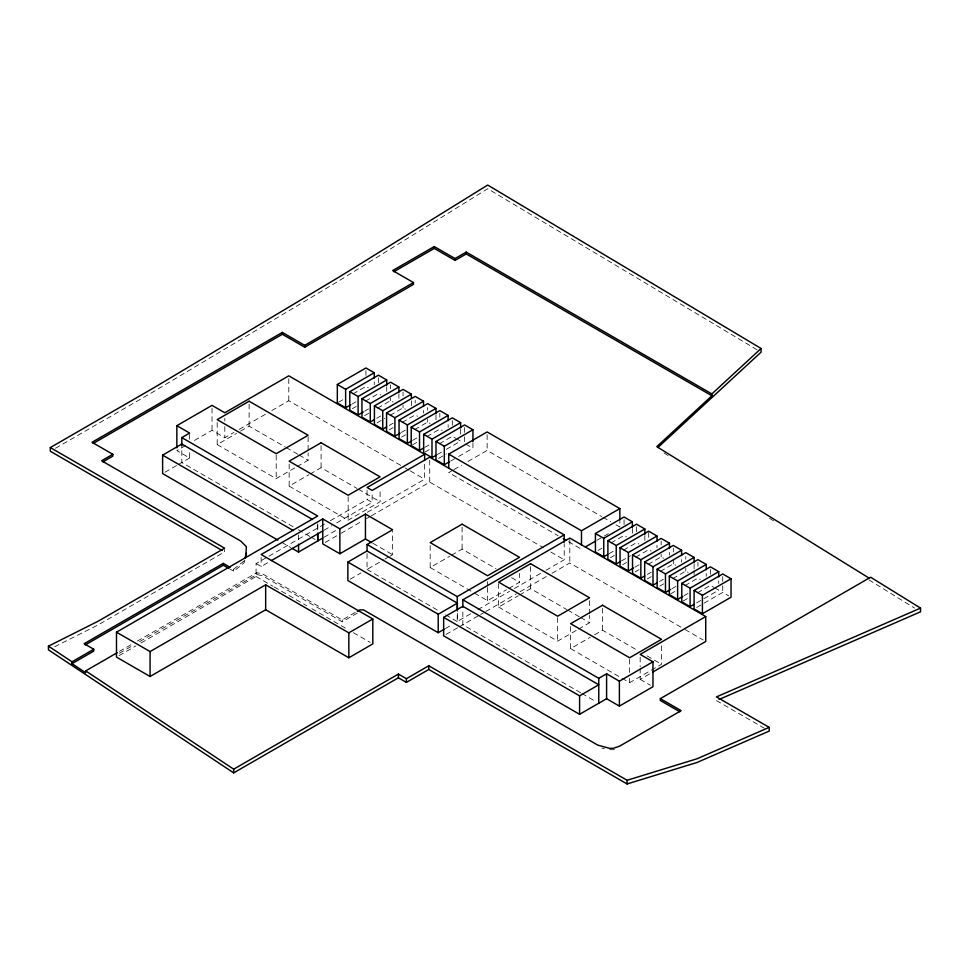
<?xml version="1.0" encoding="UTF-8"?>
<svg xmlns="http://www.w3.org/2000/svg" width="969" height="969" viewBox="0 0 969 969"><rect width="100%" height="100%" fill="white"/><g stroke="black" fill="none" stroke-linecap="round" stroke-linejoin="round"><path stroke-width="0.73" stroke-dasharray="4.84 3.63" d="M244.83 560.252L244.043 562.819L234.958 570.317L233.529 571.141L230.113 569.178M244.043 560.978L233.529 569.3L231.252 567.979M55.499 448.259L154.253 391.246L339.634 280.416L487.71 188.737L757.334 349.942M185.636 445.534L176.843 450.609L189.633 457.998L189.633 451.069M194.442 440.459L212.029 430.297L224.82 437.685L233.965 432.404M165.021 472.206L177.024 465.277M178.223 464.587L189.633 457.998M239.186 429.388L266.596 413.569M271.817 410.553L288.786 400.754L403.928 467.228M217.189 422.581L217.189 444.577L236.569 433.385M240.518 431.108L249.118 426.142L285.249 447M338.617 402.208L343.825 399.204M352.934 393.947L365.943 386.437L368.317 387.806M352.147 404.012L356.047 401.76M352.401 408.664L356.301 406.411M365.41 401.154L378.419 393.644L380.793 395.013M364.61 411.207L368.523 408.954M364.55 415.677L371.054 411.922M377.559 408.167L390.568 400.657L392.954 402.026M376.771 418.233L380.672 415.98M217.189 444.577L276.201 478.638L295.848 467.3M297.071 466.586L308.13 460.214L308.13 452.874M377.026 422.884L384.826 418.378M390.035 415.374L403.043 407.852L405.417 409.233M389.247 425.427L393.148 423.174M289.15 464.127L289.15 486.123L308.796 474.774M310.032 474.071L321.078 467.688L356.992 488.424M389.175 429.897L393.087 427.644M402.183 422.387L415.204 414.877L417.578 416.246M401.396 432.44L405.296 430.188M401.651 437.104L405.551 434.851M414.659 429.594L427.68 422.072L430.054 423.453M412.564 440.398L417.772 437.394M412.503 444.868L417.712 441.864M426.82 436.607L439.829 429.097L442.203 430.466M424.725 447.412L429.933 444.408M424.979 452.075L430.188 449.071M439.296 443.802L452.305 436.292L455.866 438.351M437.201 454.618L442.397 451.615M446.309 449.362L460.614 441.101L457.053 439.042M141.038 642.931L256.07 576.519L256.07 563.595L267.626 556.921M268.91 556.182L325.281 523.635M330.344 520.704L367.081 499.507L372.144 502.426L372.144 491.925M438.594 458.434L446.394 453.916M256.07 563.595L261.145 566.514L268.837 562.068M324.009 530.225L331.616 525.828M336.679 522.909L372.144 502.426M119.405 651.422L131.772 644.288M137.38 641.042L256.797 572.727L262.296 573.781L342.251 619.954L356.035 611.996M289.15 486.123L348.162 520.183L380.09 501.76L380.09 488.558M450.815 460.978L454.715 458.725M458.616 456.472L472.933 448.199L472.933 442.93M119.405 653.276L132.886 645.487M139.633 641.599L256.797 574.569L262.296 575.634L342.251 621.795L357.282 613.123M119.066 655.613L135.878 645.911M324.046 537.274L338.048 529.183M367.348 512.274L424.652 479.195L424.652 462.988M325.184 542.47L339.768 534.052M340.979 533.35L362.866 520.716M366.512 518.609L370.158 516.501M371.369 515.811L429.715 482.114L543.427 547.764M452.584 470.365L448.744 472.581L558.059 535.7M453.867 469.626L461.547 465.205M467.942 461.51L487.128 450.428L601.64 516.538M350.257 579.147L361.049 572.909M367.045 553.626L367.045 569.457L383.676 559.852M384.959 559.113L388.799 556.896M390.071 556.158L392.627 554.68L392.627 531.133M430.175 545.535L430.175 567.531L449.822 556.194M451.457 555.249L462.092 549.108L496.007 568.682M474.519 593.137L487.564 600.671L506.472 589.746M508.846 588.377L519.481 582.236L519.481 573.442M596.831 540.351L610.906 532.223M470.607 613.801L457.235 621.529L457.235 611.257M477.911 609.598L509.512 591.344M514.369 588.534L541.114 573.103M545.983 570.293L564.212 559.767L564.212 543.633M445.401 628.542L451.409 625.078M446.043 634.453L458.034 627.524M459.233 626.834L479.389 615.194M480.66 614.467L484.488 612.263M485.76 611.524L516.32 593.876M520.147 591.671L546.891 576.228M551.979 573.285L569.808 563.001L683.726 628.772M498.647 583.604L498.647 607.066L518.294 595.729M519.517 595.014L530.576 588.643L566.695 609.501M598.03 550.477L601.931 548.224M611.039 542.967L624.06 535.457L626.434 536.826M608.944 553.784L614.152 550.767M610.506 557.684L614.407 555.431M623.515 550.174L636.524 542.652L638.898 544.033M621.42 560.978L630.528 555.721M622.655 564.697L626.568 562.444M635.676 557.187L648.685 549.677L651.059 551.046M634.877 567.24L640.085 564.237M635.131 571.904L639.031 569.651M648.14 564.382L661.161 556.872L663.535 558.241M647.353 574.447L651.253 572.194M647.292 578.917L651.192 576.664M660.301 571.407L673.31 563.897L675.684 565.266M659.501 581.461L663.414 579.208M498.647 607.066L557.659 641.139L577.306 629.802M578.529 629.087L589.576 622.704L589.576 615.376M659.756 586.124L663.668 583.859M672.777 578.602L685.786 571.092L688.16 572.461M671.977 588.668L675.877 586.415M570.608 626.616L570.608 648.612L590.254 637.275M594.554 634.792L602.536 630.189L637.166 650.187M670.609 593.888L675.817 590.884M684.926 585.627L697.934 578.105L700.308 579.486M684.138 595.681L688.038 593.428M683.084 601.083L688.293 598.079M697.401 592.822L710.41 585.312L713.971 587.371M696.602 602.888L718.732 590.109L715.158 588.05M696.699 607.442L722.729 592.422L728.664 595.85M621.928 678.239L629.62 682.685L661.548 664.262L661.548 643.731M640.17 668.247L640.17 679.33L651.883 672.571M54.676 646.723L98.281 624.835L224.614 551.894L224.614 549.435M614.552 749.703L607.745 749.667M601.81 748.068L604.462 748.783M602.948 517.289L610.749 521.794M615.957 524.81L619.857 527.063L619.857 521.383M465.798 444.093L472.933 448.199M568.464 541.707L581.485 549.217M405.212 467.966L409.051 470.183M410.323 470.922L424.652 479.195M550.767 552.003L564.212 559.767M685.022 629.523L703.155 639.976M286.315 447.617L297.858 454.291M299.142 455.03L308.13 460.214M358.276 489.163L380.09 501.76M511.656 577.718L519.481 582.236M567.773 610.119L579.317 616.781M580.601 617.519L589.576 622.704M647.098 655.916L661.548 664.262M716.454 700.599L764.432 728.3M640.17 679.33L650.405 685.24M430.175 567.531L473.211 592.386M570.608 648.612L621.19 677.816M372.859 543.27L392.627 554.68M293.147 526.785L181.821 462.516L181.821 446.685M298.331 529.777L309.983 536.511M311.206 537.214L315.155 539.491M367.045 569.457L439.332 611.185M445.643 614.831L457.404 621.614L457.404 612.384M580.649 692.774L462.843 624.763L462.843 608.629M581.933 693.513L596.177 701.738M281.725 542.349L290.785 547.582M256.07 576.519L272.931 586.257M274.227 587.008L306.652 605.722M311.848 608.714L346.866 628.942M353.358 632.684L370.219 642.423M663.995 452.959L668.792 455.927M769.495 518.282L774.292 521.249M868.999 579.886L914.554 608.096M722.729 576.591L722.729 581.872M722.729 585.821L722.729 592.422M718.732 580.879L718.732 583.52M710.41 569.481L710.41 574.762M706.256 573.684L706.256 576.313M697.934 562.286L697.934 566.235M694.095 564.019L694.095 569.3M694.095 570.62L694.095 574.581M685.786 556.581L685.786 559.222M685.786 568.452L685.786 571.092M681.631 559.464L681.631 562.093M673.31 548.066L673.31 552.015M673.31 559.937L673.31 563.897M669.47 552.439L669.47 555.08M661.161 541.041L661.161 545.002M661.161 554.232L661.161 556.872M656.994 545.244L656.994 547.885M648.685 532.526L648.685 537.807M644.845 535.591L644.845 540.859M640.17 657.176L640.17 666.866M636.524 526.833L636.524 532.102M632.369 528.384L632.369 533.665M629.62 659.223L629.62 672.425M629.62 678.288L629.62 682.685M624.06 519.626L624.06 524.907M602.536 608.193L602.536 630.189M589.576 600.707L589.576 613.91M569.808 539.539L569.808 563.001M557.659 617.677L557.659 641.139M530.576 566.647L530.576 588.643M487.564 581.606L487.564 586.003M487.564 587.468L487.564 600.671M487.128 434.802L487.128 450.428M464.611 427.571L464.611 432.852M464.611 436.813L464.611 442.082M462.092 527.112L462.092 549.108M460.614 429.219L460.614 434.5M452.305 420.461L452.305 425.742M448.138 424.664L448.138 427.305M439.829 413.266L439.829 417.227M435.989 415.011L435.989 420.28M429.715 460.118L429.715 482.114M427.68 407.561L427.68 410.202M427.68 419.444L427.68 422.072M423.514 410.444L423.514 413.085M415.204 400.367L415.204 403.007M411.365 400.791L411.365 406.059M403.043 392.033L403.043 395.982M403.043 405.224L403.043 407.852M398.889 393.584L398.889 398.865M390.568 384.826L390.568 388.787M390.568 398.017L390.568 400.657M386.74 386.57L386.74 391.839M378.419 377.813L378.419 383.082M374.264 382.004L374.264 384.645M367.081 490.496L367.081 499.507M365.943 370.606L365.943 375.887M348.162 496.722L348.162 520.183M342.251 619.954L342.251 621.795M321.078 445.692L321.078 467.688M317.747 523.841L317.747 530.443M317.675 525.028L317.675 530.891M308.13 436.753L308.13 451.409M298.561 534.924L298.561 542.834M288.786 378.758L288.786 400.754M276.201 455.176L276.201 478.638M261.145 557.514L261.145 566.514M256.797 572.727L256.797 574.569M249.118 404.146L249.118 426.142M233.529 569.3L233.529 571.141M224.82 418.293L224.82 421.067M224.82 426.602L224.82 437.685M212.029 408.143L212.029 430.297M189.633 434.451L189.633 442.76"/><path stroke-width="1.45" d="M244.83 558.41L246.405 553.263M245.617 557.684L246.405 546.734L240.748 541.077L101.612 460.759L112.816 454.291L112.816 456.133L102.859 461.886M869.399 578.287L656.8 446.661L711.888 395.764L711.888 393.923L761.065 348.477L487.71 185.043L339.634 276.722L154.253 387.552L50.303 447.569L50.303 451.263L222.131 550.465M657.854 447.533L761.065 352.171L761.065 348.477M93.194 443.463L282.33 334.269L304.714 347.193L413.46 284.414L413.46 282.56L304.714 345.339L282.33 332.415L92.019 442.288L112.816 454.291M711.888 393.923L466.234 252.097L455.042 258.553L434.245 246.55L392.663 270.557L413.46 282.56M393.862 271.72L434.245 248.403L455.042 260.407L466.234 253.939L711.888 395.764M176.843 447.835L176.843 425.682L212.029 405.369L224.82 412.758L288.786 375.827L424.652 454.267L424.652 460.493M181.821 445.897L181.821 437.588L189.633 433.07L176.843 425.682M277.849 540.108L162.622 473.587L162.622 455.127L181.821 444.044L312.575 519.529M350.839 404.763L345.63 407.767L337.321 402.959L337.321 384.499L365.943 367.966L374.264 372.774L374.264 378.043M337.321 384.499L345.63 389.296L374.264 372.774M363.314 411.958L358.106 414.962L349.797 410.166L349.797 391.694L378.419 375.173L386.74 379.969L386.74 385.25M349.797 391.694L358.106 396.503L386.74 379.969M374.167 419.734L370.267 421.987L361.946 417.179L361.946 398.719L390.568 382.186L398.889 386.994L398.889 392.263M361.946 398.719L370.267 403.516L398.889 386.994M386.643 426.929L382.743 429.182L374.422 424.386L374.422 405.914L403.043 389.393L411.365 394.189L411.365 398.15M374.422 405.914L382.743 410.723L411.365 394.189M400.1 433.191L394.892 436.207L386.57 431.399L386.57 412.939L415.204 396.406L423.514 401.214L423.514 406.483M386.57 412.939L394.892 417.736L423.514 401.214M411.268 441.149L407.368 443.402L399.046 438.606L399.046 420.134L427.68 403.613L435.989 408.409L435.989 413.69M399.046 420.134L407.368 424.943L435.989 408.409M423.417 448.162L419.516 450.415L411.207 445.619L411.207 427.159L439.829 410.626L448.138 415.422L448.138 420.703M411.207 427.159L419.516 431.956L448.138 415.422M435.893 455.369L431.992 457.622L423.671 452.826L423.671 434.354L452.305 417.833L460.614 422.629L460.614 427.91M423.671 434.354L431.992 439.151L460.614 422.629M230.113 567.325L223.294 563.389L84.158 643.707L93.751 649.254L93.751 651.095L72.009 663.656L85.696 672.74L85.696 670.887L117.164 652.731M449.507 461.728L444.311 464.732L435.989 459.936L435.989 441.464L464.611 424.943L472.933 429.739L472.933 441.61M85.26 644.918L223.294 565.23L228.975 568.512M367.045 551.446L367.045 544.517L392.627 529.752L365.446 514.054L339.865 528.832L322.75 518.948L261.145 554.522L372.811 618.985L372.811 643.913L348.828 657.769L265.663 609.755L150.074 676.495L116.486 657.103L116.486 632.176L317.675 516.017L181.821 437.588M424.652 454.267L367.081 487.504L372.144 490.423L429.715 457.186L564.212 534.84L564.212 542.168M435.989 441.464L444.311 446.261L472.933 429.739M72.009 663.656L72.009 661.803L93.751 649.254M448.744 468.33L448.744 454.122L487.128 431.956L619.857 508.592L619.857 519.953M271.405 560.591L322.75 530.951M292.081 548.333L298.561 552.076L322.774 538.013M116.486 632.176L150.074 651.568L265.663 584.828L348.828 632.842L372.811 618.985M322.75 518.948L322.75 543.875L339.865 553.759L365.446 538.982L371.624 542.555M444.202 629.232L438.206 632.696L347.859 580.528L347.859 562.068L367.045 550.986L457.404 603.154L457.404 609.743M357.282 611.269L359.681 609.889L363.52 609.889L597.812 745.149L609.695 748.347L613.086 748.347L619.554 746.191L681.122 710.652L660.325 698.649L660.325 700.49L679.814 711.743M367.045 544.517L457.235 596.601L564.212 534.84M448.744 454.122L581.485 530.758L619.857 508.592M462.843 607.163L462.843 599.823L569.808 538.074L705.735 616.55L705.735 641.478L653.058 671.892M347.859 562.068L438.206 614.237L457.404 603.154M443.645 617.374L462.843 606.291L598.769 684.768L579.583 695.851L443.645 617.374L443.645 635.834L579.583 714.31L606.594 698.722L619.385 706.11L652.961 686.718L652.961 661.791L640.17 654.402L705.735 616.55M607.648 554.534L603.748 556.787L595.426 551.979L595.426 533.519L624.06 516.986L632.369 521.794L632.369 527.063M585.324 547L595.56 541.09M595.426 533.519L603.748 538.316L632.369 521.794M620.124 561.729L616.223 563.982L607.902 559.186L607.902 540.714L636.524 524.193L644.845 528.989L644.845 534.27M607.902 540.714L616.223 545.523L644.845 528.989M233.686 772.874L233.686 769.18L398.404 674.085L406.399 678.7L428.782 665.776L627.088 780.263L696.977 758.8L769.229 727.368L769.229 731.062L696.977 762.494L627.088 783.957L428.782 669.47L406.399 682.394L398.404 677.779L233.686 772.874L48.45 649.848L48.45 646.153L98.281 621.141L224.614 548.2L50.303 447.569M633.581 567.991L628.372 570.995L620.051 566.199L620.051 547.739L648.685 531.206L656.994 536.014L656.994 541.283M620.051 547.739L628.372 552.536L656.994 536.014M644.748 575.949L640.848 578.202L632.527 573.406L632.527 554.934L661.161 538.413L669.47 543.209L669.47 548.49M632.527 554.934L640.848 559.743L669.47 543.209M656.897 582.963L652.997 585.215L644.688 580.419L644.688 561.947L673.31 545.426L681.631 550.222L681.631 555.503M644.688 561.947L652.997 566.756L681.631 550.222M670.681 589.418L665.473 592.422L657.152 587.626L657.152 569.154L685.786 552.633L694.095 557.429L694.095 562.71M657.152 569.154L665.473 573.951L694.095 557.429M682.83 596.432L677.622 599.436L669.313 594.639L669.313 576.167L697.934 559.646L706.256 564.442L706.256 569.724M669.313 576.167L677.622 580.976L706.256 564.442M694.01 604.39L690.098 606.642L681.788 601.834L681.788 583.374L710.41 566.841L718.732 571.649L718.732 576.918M681.788 583.374L690.098 588.171L718.732 571.649M694.095 590.484L722.729 573.951L731.038 578.759L731.038 597.219L702.416 613.752L694.095 608.944L694.095 590.484L702.416 595.281L731.038 578.759M462.843 599.823L598.769 678.312L606.594 673.794L619.385 681.183L652.961 661.791M660.325 698.649L870.646 577.221L920.55 608.108L920.55 611.802L719.107 699.448M920.55 608.108L716.454 696.905L769.229 727.368M563.268 538.703L565.86 540.205M162.622 455.127L293.377 530.612M48.45 646.153L72.009 661.803M85.696 670.887L233.686 769.18M702.416 595.281L702.416 613.752M690.098 588.171L690.098 606.642M677.622 580.976L677.622 599.436M665.473 573.951L665.473 592.422M652.997 566.756L652.997 585.215M640.848 559.743L640.848 578.202M628.372 552.536L628.372 570.995M627.088 780.263L627.088 783.957M619.385 681.183L619.385 706.11M616.223 545.523L616.223 563.982M606.594 673.794L606.594 698.722M603.748 538.316L603.748 556.787M598.769 678.312L598.769 703.24M581.485 530.758L581.485 544.953M579.583 695.851L579.583 714.31M466.234 252.097L466.234 253.939M457.235 596.601L457.235 609.792M455.042 258.553L455.042 260.407M444.311 446.261L444.311 464.732M438.206 614.237L438.206 632.696M434.245 246.55L434.245 248.403M431.992 439.151L431.992 457.622M428.782 665.776L428.782 669.47M419.516 431.956L419.516 450.415M407.368 424.943L407.368 443.402M406.399 678.7L406.399 682.394M398.404 674.085L398.404 677.779M394.892 417.736L394.892 436.207M382.743 410.723L382.743 429.182M370.267 403.516L370.267 421.987M365.446 514.054L365.446 538.982M358.106 396.503L358.106 414.962M348.828 632.842L348.828 657.769M345.63 389.296L345.63 407.767M339.865 528.832L339.865 553.759M317.747 533.071L317.747 540.993M317.675 533.774L317.675 540.944M304.714 345.339L304.714 347.193M298.561 544.154L298.561 552.076M282.33 332.415L282.33 334.269M265.663 584.828L265.663 609.755M223.294 563.389L223.294 565.23M150.074 651.568L150.074 676.495M249.118 401.214L217.189 419.638L276.201 453.71L308.13 435.287L249.118 401.214M321.078 442.76L289.15 461.196L348.162 495.256L380.09 476.833L321.078 442.76M462.092 524.181L430.175 542.604L487.564 575.743L519.481 557.308L462.092 524.181M530.576 563.716L498.647 582.139L557.659 616.211L589.576 597.776L530.576 563.716M602.536 605.262L570.608 623.685L629.62 657.757L661.548 639.322L602.536 605.262"/></g></svg>
